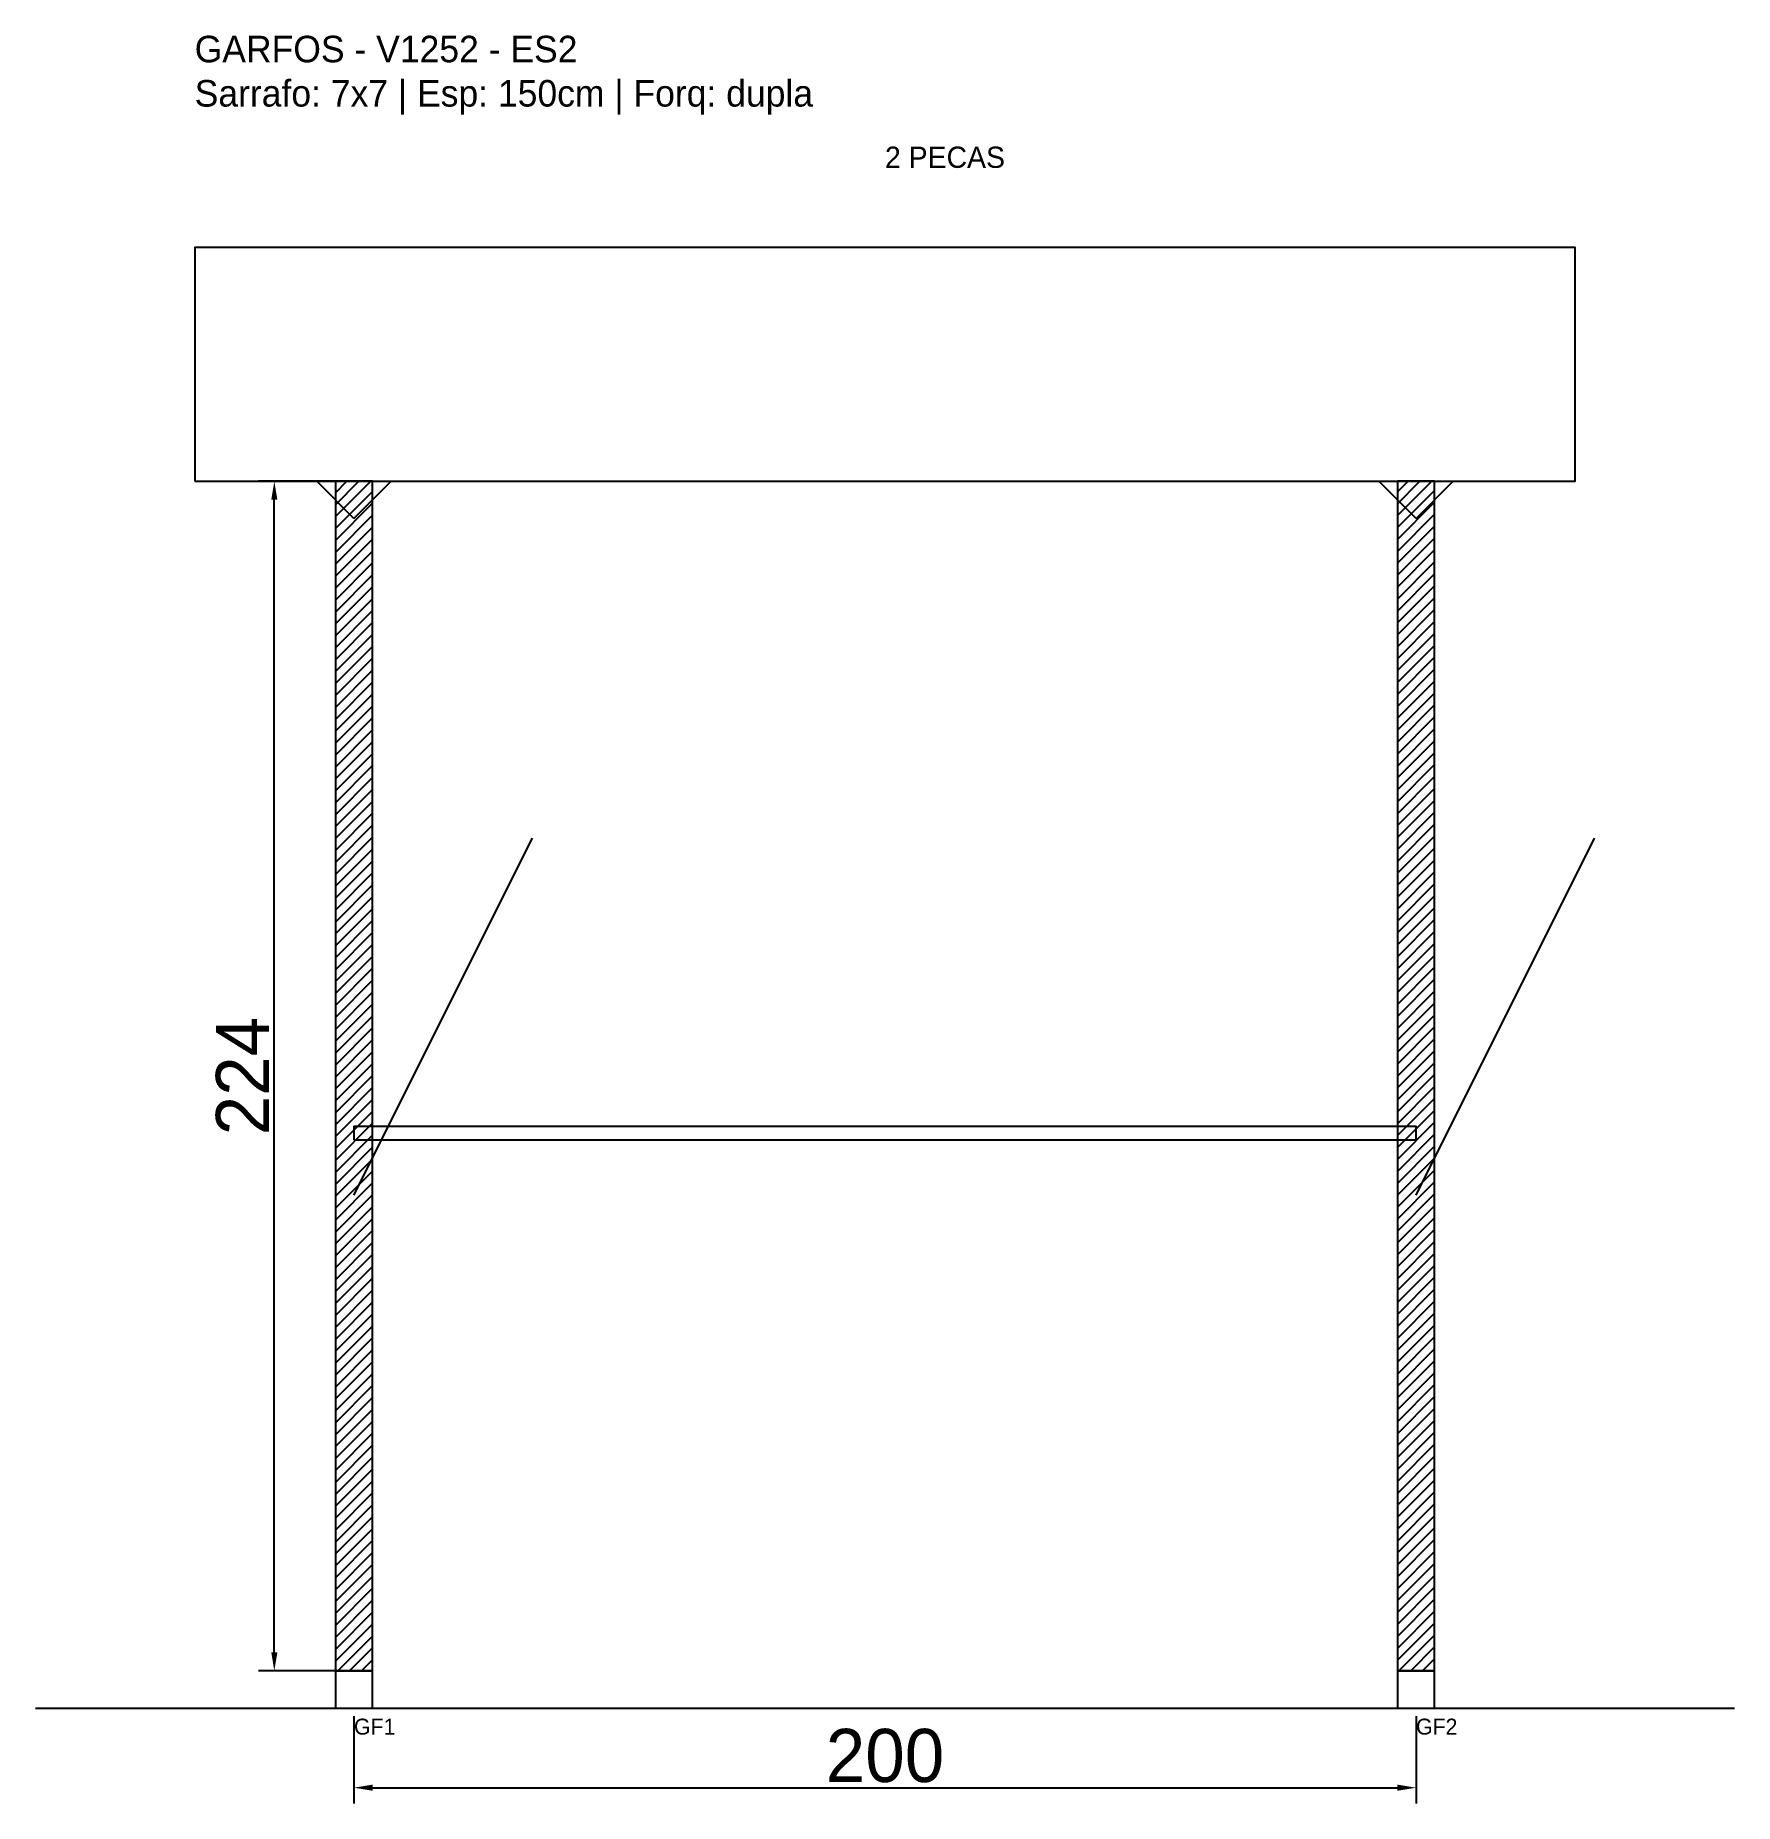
# Model space of a CAD drawing. Header units: metres. Extents: x -30 to 290, y -25 to 308.
import ezdxf

# ---------------------------------------------------------------- set-up
doc = ezdxf.new("R2010")
doc.units = ezdxf.units.M
for name, color, linetype in [('BARRA_ANCORAGEM', 1, 'Continuous'), ('COTA', 241, 'Continuous'), ('GARFOS OK', 3, 'Continuous'), ('NOME DA VIGA', 6, 'Continuous'), ('SARR_7x7', 40, 'Continuous'), ('TIRAS REESCORAMENTO', 252, 'Continuous'), ('VIGAS', 3, 'Continuous')]:
    doc.layers.add(name, color=color, linetype=linetype)
doc.dimstyles.new('EZ DXF', dxfattribs={"dimtxt": 10, "dimasz": 3.5, "dimexe": 3, "dimexo": 1.5, "dimgap": 1, "dimtad": 1, "dimdec": 1, "dimdsep": 46, "dimcen": 2.5, "dimazin": 3, "dimtfac": 1, "dimtmove": 0, "dimatfit": 3})

msp = doc.modelspace()

# ---------------------------------------------------------------- hatches: boundary and pattern name
at = {"layer": 'COTA'}
h = msp.add_hatch(dxfattribs=at)
h.set_pattern_fill('ANSI31', scale=0.5)
h.paths.add_polyline_path([(26.5, 0), (33.5, 0), (33.5, 224), (26.5, 224)])
h = msp.add_hatch(dxfattribs=at)
h.set_pattern_fill('ANSI31', scale=0.5)
h.paths.add_polyline_path([(226.5, 0), (233.5, 0), (233.5, 224), (226.5, 224)])

# ---------------------------------------------------------------- linework, layer by layer
at = {"layer": 'BARRA_ANCORAGEM'}
for p, q in [((30, 89.6), (63.6, 156.8)), ((230, 89.6), (263.6, 156.8))]:
    msp.add_line(p, q, dxfattribs=at)
at = {"layer": 'GARFOS OK'}
for p, q in [((30, 217), (23, 224)), ((23, 224), (37, 224)), ((30, 217), (37, 224)), ((230, 217), (223, 224)), ((223, 224), (237, 224)), ((230, 217), (237, 224))]:
    msp.add_line(p, q, dxfattribs=at)
at = {"layer": 'GARFOS OK', "linetype": 'CONTINUOUS'}
msp.add_line((-30, -7), (290, -7), dxfattribs=at)
at = {"layer": 'GARFOS OK'}
for points in [[(26.5, 0), (33.5, 0), (33.5, 224), (26.5, 224), (26.5, 0)], [(226.5, 0), (233.5, 0), (233.5, 224), (226.5, 224), (226.5, 0)]]:
    msp.add_lwpolyline(points, dxfattribs=at)
at = {"layer": 'SARR_7x7'}
for points in [[(26.5, -7), (33.5, -7), (33.5, 0), (26.5, 0), (26.5, -7)], [(226.5, -7), (233.5, -7), (233.5, 0), (226.5, 0), (226.5, -7)]]:
    msp.add_lwpolyline(points, dxfattribs=at)
at = {"layer": 'TIRAS REESCORAMENTO'}
msp.add_lwpolyline([(30, 100), (230, 100), (230, 102.5), (30, 102.5), (30, 100)], dxfattribs=at)
at = {"layer": 'VIGAS'}
msp.add_lwpolyline([(0, 224), (260, 224), (260, 268), (0, 268), (0, 224)], dxfattribs=at)

# ---------------------------------------------------------------- texts
at = {"layer": 'NOME DA VIGA'}
for s, height, p in [('2 PECAS', 4, (130, 283)), ('GF1', 3, (30, -12)), ('GF2', 3, (230, -12))]:
    msp.add_text(s, height=height, dxfattribs=at).set_placement(p)
at = {"layer": 'NOME DA VIGA', "insert": (0, 293), "char_height": 5, "attachment_point": 7}
msp.add_mtext('GARFOS - V1252 - ES2\\PSarrafo: 7x7 | Esp: 150cm | Forq: dupla', dxfattribs=at)

# ---------------------------------------------------------------- dimensions: what is measured, and where the dimension line sits
at = {"layer": 'COTA'}
msp.add_linear_dim(base=(15, 0), p1=(30, 0), p2=(30, 224), angle=90, dimstyle='EZ DXF', dxfattribs=at).render()
msp.add_linear_dim(base=(30, -22), p1=(30, -7), p2=(230, -7), dimstyle='EZ DXF', dxfattribs=at).render()

doc.saveas('drawing.dxf')
